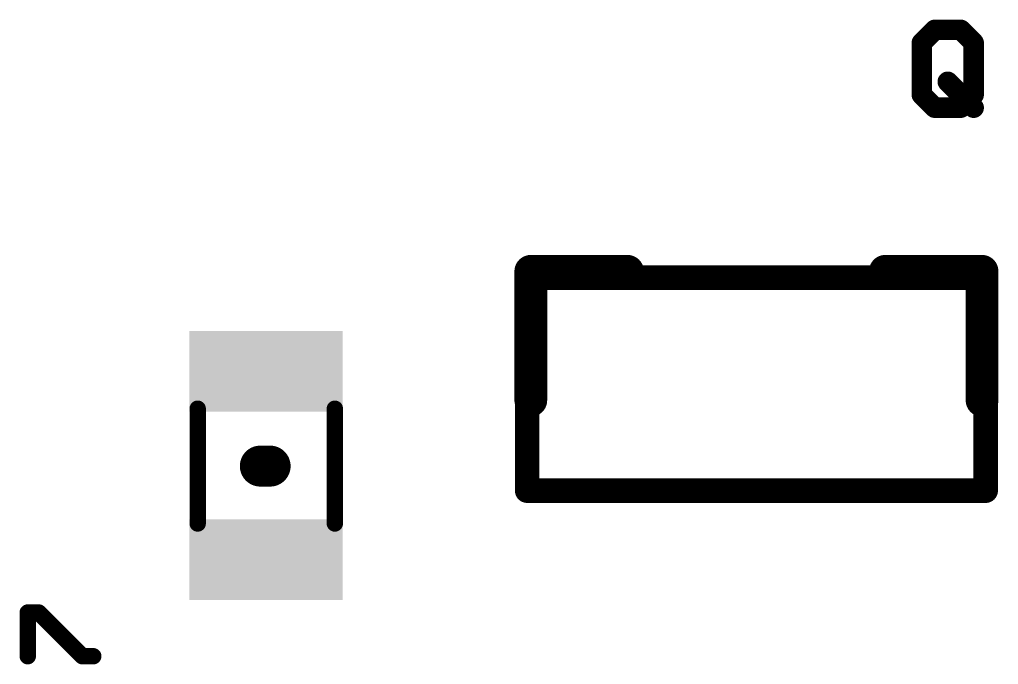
# Model space of a CAD drawing. Extents: x 0 to 102, y -4 to 29.
# Drawn here: x 24.76 to 30.84, y 10.71 to 14.71 of the extents above; entities that cross this region are included whole.
import ezdxf

# ---------------------------------------------------------------- set-up
doc = ezdxf.new("R2010")
doc.units = 0
for name, color, linetype in [('21', 253, 'CONTINUOUS'), ('25', 253, 'CONTINUOUS'), ('51', 41, 'CONTINUOUS')]:
    doc.layers.add(name, color=color, linetype=linetype)

# ---------------------------------------------------------------- blocks, each defined once
blk = doc.blocks.new('RECT')
blk.add_solid([(-0.5, -0.5), (0.5, -0.5), (-0.5, 0.5), (0.5, 0.5)])

msp = doc.modelspace()

# ---------------------------------------------------------------- linework, layer by layer
at = {"layer": '21'}
for points, const_width in [([(28.537, 13.146), (27.937, 13.146)], 0.2032), ([(27.937, 13.146), (27.937, 12.346)], 0.2032), ([(30.137, 13.146), (30.737, 13.146)], 0.2032), ([(30.737, 13.146), (30.737, 12.346)], 0.2032), ([(26.3195, 11.938), (26.2585, 11.938)], 0.254)]:
    msp.add_lwpolyline(points, dxfattribs=dict(at, const_width=const_width))
for points, const_width in [([(27.937, 13.1968, 1), (27.937, 13.0952)], 0.1016), ([(27.9878, 13.146, 1), (27.8862, 13.146)], 0.1016), ([(28.537, 13.0952, 1), (28.537, 13.1968)], 0.1016), ([(30.137, 13.1968, 1), (30.137, 13.0952)], 0.1016), ([(30.7878, 13.146, 1), (30.6862, 13.146)], 0.1016), ([(30.737, 13.0952, 1), (30.737, 13.1968)], 0.1016), ([(27.8862, 12.346, 1), (27.9878, 12.346)], 0.1016), ([(30.6862, 12.346, 1), (30.7878, 12.346)], 0.1016), ([(26.2585, 12.0015, 1), (26.2585, 11.8745)], 0.127), ([(26.3195, 11.8745, 1), (26.3195, 12.0015)], 0.127)]:
    msp.add_lwpolyline(points, format="xyb", dxfattribs=dict(at, const_width=const_width))
at = {"layer": '25'}
for points, const_width in [([(30.3632, 14.563), (30.4437, 14.6435)], 0.127), ([(30.4437, 14.6435), (30.6047, 14.6435)], 0.127), ([(30.6047, 14.6435), (30.6852, 14.563)], 0.127), ([(30.3632, 14.241), (30.3632, 14.563)], 0.127), ([(30.6852, 14.563), (30.6852, 14.241)], 0.127), ([(30.5242, 14.3215), (30.6852, 14.1605)], 0.127), ([(30.4437, 14.1605), (30.3632, 14.241)], 0.127), ([(30.6852, 14.241), (30.6047, 14.1605)], 0.127), ([(30.6047, 14.1605), (30.4437, 14.1605)], 0.127), ([(24.8155, 10.759), (24.8155, 11.0302)], 0.1016), ([(24.8155, 11.0302), (24.8832, 11.0302)], 0.1016), ([(24.8832, 11.0302), (25.1544, 10.759)], 0.1016), ([(25.1544, 10.759), (25.2222, 10.759)], 0.1016)]:
    msp.add_lwpolyline(points, dxfattribs=dict(at, const_width=const_width))
for points, const_width in [([(30.4437, 14.6753, 1), (30.4437, 14.6118)], 0.0635), ([(30.4661, 14.6211, 1), (30.4212, 14.666)], 0.0635), ([(30.6271, 14.666, 1), (30.5822, 14.6211)], 0.0635), ([(30.6047, 14.6118, 1), (30.6047, 14.6753)], 0.0635), ([(30.3949, 14.563, 1), (30.3314, 14.563)], 0.0635), ([(30.3407, 14.5855, 1), (30.3856, 14.5406)], 0.0635), ([(30.7169, 14.563, 1), (30.6534, 14.563)], 0.0635), ([(30.6627, 14.5406, 1), (30.7076, 14.5855)], 0.0635), ([(30.5466, 14.344, 1), (30.5017, 14.2991)], 0.0635), ([(30.3856, 14.2635, 1), (30.3407, 14.2185)], 0.0635), ([(30.7076, 14.2185, 1), (30.6627, 14.2635)], 0.0635), ([(30.3314, 14.241, 1), (30.3949, 14.241)], 0.0635), ([(30.4437, 14.1923, 1), (30.4437, 14.1288)], 0.0635), ([(30.4212, 14.138, 1), (30.4661, 14.183)], 0.0635), ([(30.5822, 14.183, 1), (30.6271, 14.138)], 0.0635), ([(30.6047, 14.1288, 1), (30.6047, 14.1923)], 0.0635), ([(30.6534, 14.241, 1), (30.7169, 14.241)], 0.0635), ([(30.6627, 14.138, 1), (30.7076, 14.183)], 0.0635), ([(24.8409, 11.0302, 1), (24.7901, 11.0302)], 0.0508), ([(24.8155, 11.0556, 1), (24.8155, 11.0048)], 0.0508), ([(24.9012, 11.0482, 1), (24.8653, 11.0122)], 0.0508), ([(24.8832, 11.0048, 1), (24.8832, 11.0556)], 0.0508), ([(24.7901, 10.759, 1), (24.8409, 10.759)], 0.0508), ([(25.1544, 10.7844, 1), (25.1544, 10.7336)], 0.0508), ([(25.1364, 10.7411, 1), (25.1724, 10.777)], 0.0508), ([(25.2222, 10.7336, 1), (25.2222, 10.7844)], 0.0508)]:
    msp.add_lwpolyline(points, format="xyb", dxfattribs=dict(at, const_width=const_width))
at = {"layer": '51'}
for points, const_width in [([(27.9146, 11.7856), (27.9146, 13.1064)], 0.1524), ([(27.9146, 13.1064), (30.7594, 13.1064)], 0.1524), ([(30.7594, 13.1064), (30.7594, 11.7856)], 0.1524), ([(25.87, 12.294), (25.87, 11.582)], 0.1016), ([(26.721, 12.294), (26.721, 11.582)], 0.1016), ([(30.7594, 11.7856), (27.9146, 11.7856)], 0.1524)]:
    msp.add_lwpolyline(points, dxfattribs=dict(at, const_width=const_width))
for points, const_width in [([(27.9527, 13.1064, 1), (27.8765, 13.1064)], 0.0762), ([(27.9146, 13.1445, 1), (27.9146, 13.0683)], 0.0762), ([(30.7975, 13.1064, 1), (30.7213, 13.1064)], 0.0762), ([(30.7594, 13.0683, 1), (30.7594, 13.1445)], 0.0762), ([(25.8954, 12.294, 1), (25.8446, 12.294)], 0.0508), ([(26.7464, 12.294, 1), (26.6956, 12.294)], 0.0508), ([(27.9146, 11.8237, 1), (27.9146, 11.7475)], 0.0762), ([(30.7594, 11.7475, 1), (30.7594, 11.8237)], 0.0762), ([(27.8765, 11.7856, 1), (27.9527, 11.7856)], 0.0762), ([(30.7213, 11.7856, 1), (30.7975, 11.7856)], 0.0762), ([(25.8446, 11.582, 1), (25.8954, 11.582)], 0.0508), ([(26.6956, 11.582, 1), (26.7464, 11.582)], 0.0508)]:
    msp.add_lwpolyline(points, format="xyb", dxfattribs=dict(at, const_width=const_width))

# ---------------------------------------------------------------- block references
at = {"layer": '51', "xscale": 0.5001, "yscale": 0.95, "rotation": 270}
for p in [(26.2941, 12.5262), (26.2941, 11.3578)]:
    msp.add_blockref('RECT', p, dxfattribs=at)

doc.saveas('drawing.dxf')
